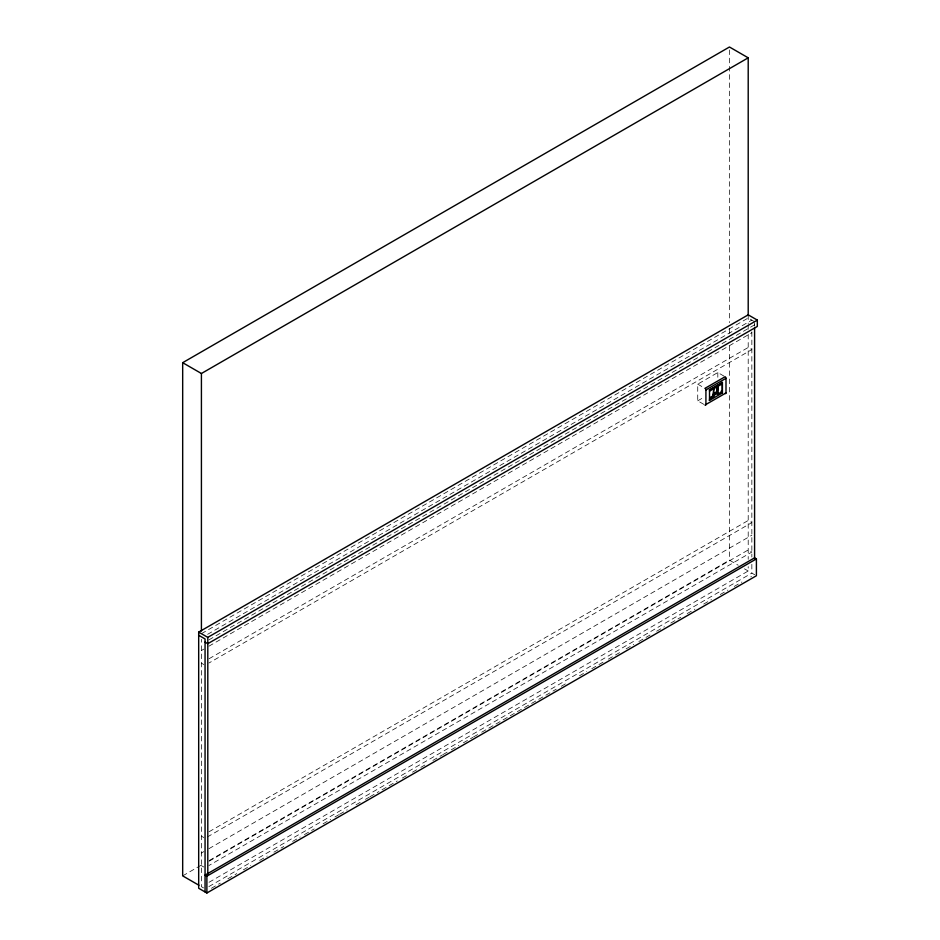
<?xml version="1.0" encoding="UTF-8"?>
<svg xmlns="http://www.w3.org/2000/svg" width="940" height="940" viewBox="0 0 940 940"><rect width="100%" height="100%" fill="white"/><g stroke="black" fill="none" stroke-linecap="round" stroke-linejoin="round"><path stroke-width="0.7" stroke-dasharray="4.7 3.53" d="M201.418 633.689L748.205 318.002L754.585 321.691M207.611 634.324L751.847 320.105M208.868 639.905L754.585 324.84M201.418 650.527L203.851 649.117M208.88 646.215L751.847 332.737M209.044 658.752L748.205 347.471L751.847 349.574L208.88 663.053M703.79 404.329L697.727 400.828L697.727 384.143L717.819 372.546L725.081 376.74M697.727 400.828L704.013 397.209M209.044 831.771L748.205 520.49L751.847 522.593L206.33 837.552M201.418 853.015L203.851 851.605M208.88 848.702L751.847 535.224M182.677 875.869L203.028 864.119M209.385 860.452L729.464 560.181L738.217 565.234M209.044 861.24L748.205 549.959L751.847 552.062L208.88 865.54M209.044 882.284L748.205 571.003L748.205 566.62M208.88 886.584L751.847 573.106L754.585 574.681L750.766 576.89M211.406 888.288L220.289 883.154M227.903 878.759L236.786 873.624M243.401 869.817L250.757 865.576M259.64 860.441L267.254 856.046M273.916 852.192L283.751 846.517M292.634 841.394L300.248 837M304.443 834.579L314.207 828.939M323.09 823.804L330.704 819.41M334.957 816.954L338.776 814.757M339.587 814.275L347.201 809.88M356.084 804.758L361.16 801.82M365.472 799.329L369.291 797.132M370.043 796.697L378.926 791.562M382.004 789.788L397.268 780.976M402.355 778.05L408.125 774.713M412.519 772.175L417.607 769.237M420.815 767.393L427.782 763.362M432.87 760.425L442.387 754.926M443.046 754.55L448.133 751.612M451.271 749.803L458.885 745.408M463.385 742.8L472.844 737.348M473.56 736.937L478.648 733.999M481.727 732.213L556.21 689.208M561.298 686.27L566.761 683.121M579.451 675.801L586.736 671.595M591.824 668.657L603.269 662.054M608.356 659.116L619.801 652.501M626.158 648.835L633.783 644.429M638.871 641.491L650.316 634.888M656.672 631.21L664.474 626.71M670.819 623.044L680.83 617.263M687.187 613.597L694.942 609.12M703.719 604.056L711.439 599.603M720.252 594.503L727.936 590.073M734.234 586.431L741.895 582.013M697.727 384.143L705 388.338M744.457 568.841L748.205 571.003M201.418 663.158L203.851 664.557M201.418 836.177L203.851 837.575M201.418 865.646L203.851 867.044M203.545 887.912L201.418 886.69L201.418 639.306M754.585 322.737L754.585 326.074M751.847 331.808L751.847 557.02M751.847 564.329L751.847 573.106M748.205 314.841L748.205 323.619M748.205 325.017L748.205 329.223M748.205 334.299L748.205 559.312M729.464 49.938L729.464 322.655M729.464 328.518L729.464 334.382M729.464 346.108L729.464 560.181M717.819 372.546L717.819 379.502"/><path stroke-width="1.41" d="M713.225 394.882C712.543 393.672 717.843 390.617 717.385 392.474L713.049 394.741L713.801 388.69L712.896 388.173M198.916 885.245L182.677 875.869L182.677 362.687L729.464 47L748.205 57.822L748.205 315.288M182.677 362.687L201.418 373.497L748.205 57.822M756.406 558.901L206.882 876.162L205.061 875.116L754.585 557.843L756.406 558.901L756.406 575.738L206.882 893L198.681 888.265L198.681 632.115L748.205 314.841L757.323 320.105L757.323 326.427L207.799 643.689L205.061 642.102M198.681 632.115L207.799 637.367L757.323 320.105M705.917 389.912L725.997 378.315A1.304 0.752 60 0 0 725.081 376.74L705 388.338A1.304 0.752 60 0 1 705.917 389.912L705.917 404.529A1.304 0.752 60 0 1 705 405.022L725.997 392.944L725.997 378.315M709.254 389.83A1.492 0.858 60 0 1 709.512 389.924L722.414 382.474L722.414 392.932L709.512 400.381A1.563 0.905 60 0 1 709.242 400.158M709.677 390.029L721.438 383.12A1.492 0.858 60 0 1 722.414 382.474M709.547 391.146L722.226 383.826L722.226 391.557L718.078 393.954L717.173 393.437L717.173 385.706L718.078 386.223L718.078 393.954M713.295 394.318L717.455 391.91M713.049 394.741L717.385 392.474M709.677 397.761L717.913 393.132M709.547 398.877L713.695 396.48L713.695 388.761L712.79 388.232M721.321 383.309L722.226 383.826M721.321 391.04L722.226 391.557M712.79 395.963L713.695 396.48M198.681 635.264L205.061 638.953L205.061 891.943M754.585 327.531L754.585 558.595M709.512 389.924L709.512 400.381M207.799 637.367L207.799 874.282M206.882 876.162L206.882 893M201.418 373.497L201.418 630.975M725.997 392.944A1.304 0.752 60 0 1 725.081 393.425M722.414 392.932A1.563 0.905 60 0 1 721.438 391.252M717.972 386.281L717.067 393.496L717.067 385.764L717.972 386.281"/></g></svg>
